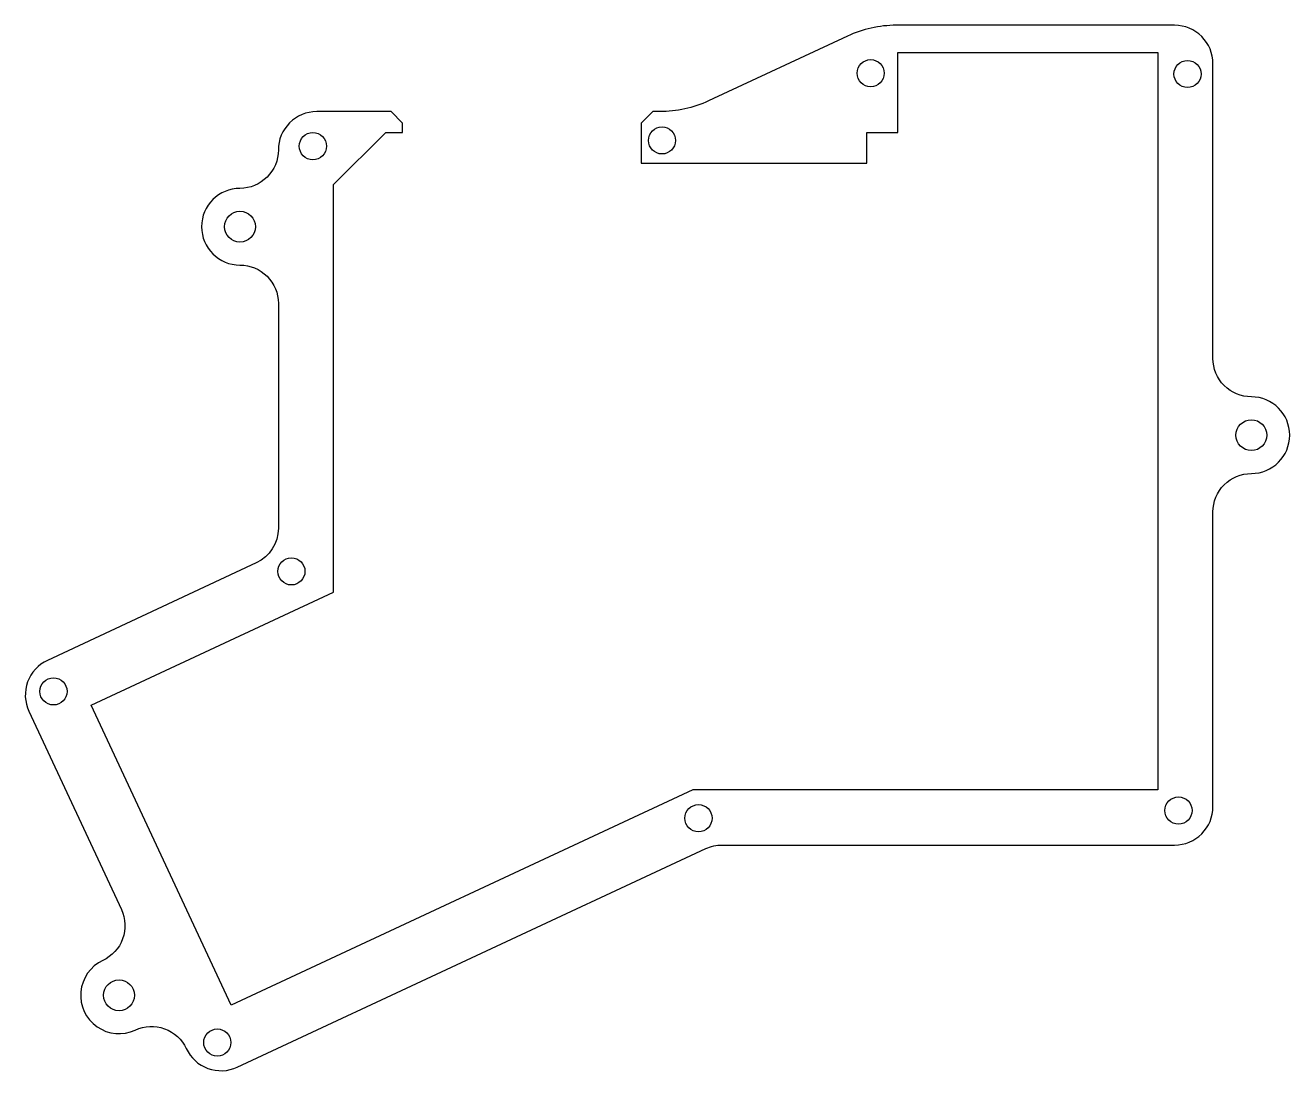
# Model space of a CAD drawing. Extents: x -13.14 to -4.91, y -3.51 to 3.3.
import ezdxf

# ---------------------------------------------------------------- set-up
doc = ezdxf.new("R2010")
doc.units = 0
doc.layers.get('0').update_dxf_attribs({"linetype": 'CONTINUOUS'})

msp = doc.modelspace()

# ---------------------------------------------------------------- linework, layer by layer
msp.add_lwpolyline([(-9.0095, 2.7377), (-9.0557, 2.7377), (-9.1307, 2.6627), (-9.1307, 2.4027), (-7.6607, 2.4027), (-7.6607, 2.6027), (-7.4588, 2.6027), (-7.4588, 3.123), (-5.7657, 3.123), (-5.7657, -1.6823), (-8.7949, -1.6823), (-11.8026, -3.0859), (-12.7152, -1.1303), (-11.1357, -0.3933), (-11.1357, 2.2625), (-10.7955, 2.6027), (-10.6861, 2.6027), (-10.6861, 2.6627), (-10.7611, 2.7377), (-11.2457, 2.7377, 0.414214), (-11.4957, 2.4877, -0.414214), (-11.7457, 2.2377, 1), (-11.7457, 1.7377, -0.414214), (-11.4957, 1.4877), (-11.4957, 0.0225, -0.291443), (-11.64, -0.204), (-13.0002, -0.8385, 0.414214), (-13.1211, -1.1707), (-12.5185, -2.4626, -0.414214), (-12.6394, -2.7949, 1), (-12.4281, -3.248, -0.414214), (-12.0958, -3.3689, 0.414214), (-11.7636, -3.4898), (-8.7106, -2.0657, -0.109546), (-8.6049, -2.0423), (-5.6557, -2.0423, 0.414214), (-5.4057, -1.7923), (-5.4057, 0.1291, -0.414214), (-5.1557, 0.3791, 1), (-5.1557, 0.8791, -0.414214), (-5.4057, 1.1291), (-5.4057, 3.0505, 0.414214), (-5.6557, 3.3005), (-7.47, 3.3005, 0.109518), (-7.787, 3.2303), (-8.6925, 2.808, -0.109518)], format="xyb", close=True)
for centre, radius in [((-7.6363, 2.988), 0.0885), ((-5.5714, 2.983), 0.0885), ((-8.9957, 2.5502), 0.0885), ((-11.2707, 2.5127), 0.0885), ((-11.7457, 1.9877), 0.1005), ((-5.1557, 0.6291), 0.1005), ((-11.4106, -0.2587), 0.0885), ((-12.961, -1.0409), 0.0885), ((-5.6307, -1.8173), 0.0885), ((-8.7583, -1.8673), 0.0885), ((-12.5338, -3.0214), 0.1005), ((-11.8934, -3.3296), 0.0885)]:
    msp.add_circle(centre, radius)

doc.saveas('drawing.dxf')
